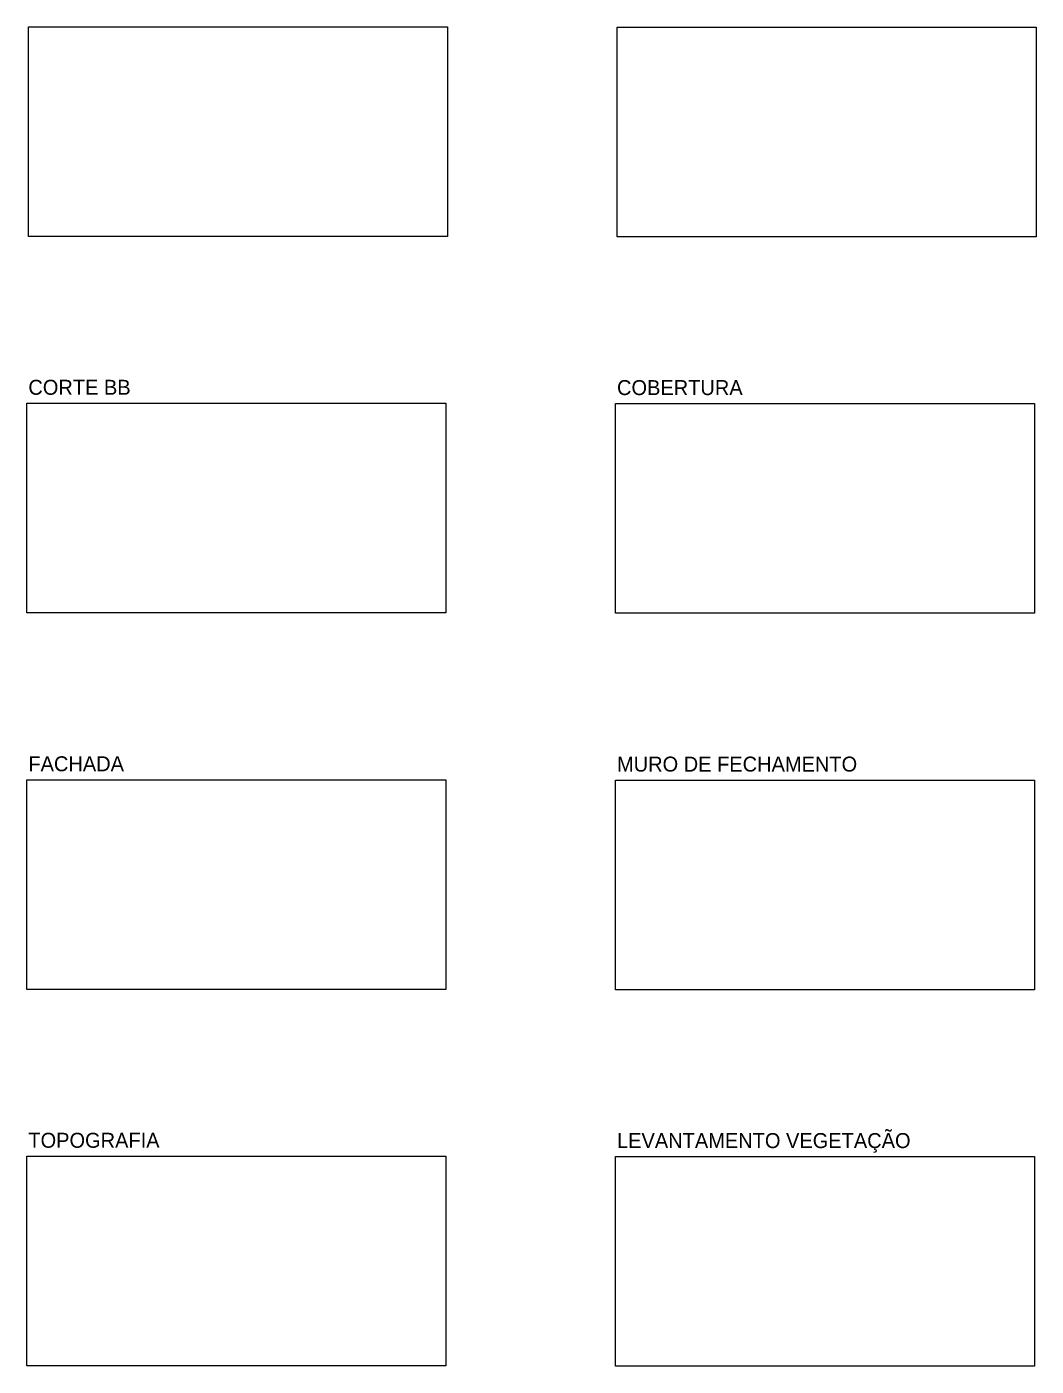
# Model space of a CAD drawing. Header units: centimetres. Extents: x 30244 to 739299, y -139216 to 99734.
# Drawn here: x 610608 to 705042, y -139216 to -13862 of the extents above; entities that cross this region are included whole.
import ezdxf

# ---------------------------------------------------------------- set-up
doc = ezdxf.new("R2010")
doc.units = ezdxf.units.CM
doc.header["$LTSCALE"] = 4
doc.layers.add('0.1', color=1, linetype='Continuous')
doc.layers.add('NOVO', color=170, linetype='Continuous')
doc.layers.add('C-TEXTO-03', color=2, linetype='Continuous', lineweight=20)
doc.styles.add('Símbolos', font='ERASLGHT.TTF')

msp = doc.modelspace()

# ---------------------------------------------------------------- linework, layer by layer
at = {"layer": '0.1'}
msp.add_lwpolyline([(665680.095, -84361.822), (704895.469, -84361.822), (704895.469, -103980.851), (665680.095, -103980.851)], close=True, dxfattribs=at)
at = {"layer": 'NOVO'}
for points in [[(610755.092, -13862.474), (649970.466, -13862.474), (649970.466, -33481.502), (610755.092, -33481.502)], [(665826.86, -13890.964), (705042.234, -13890.964), (705042.234, -33509.992), (665826.86, -33509.992)], [(610608.327, -49097.903), (649823.701, -49097.903), (649823.701, -68716.932), (610608.327, -68716.932)], [(665680.095, -49126.393), (704895.469, -49126.393), (704895.469, -68745.421), (665680.095, -68745.421)], [(610608.327, -84333.332), (649823.701, -84333.332), (649823.701, -103952.361), (610608.327, -103952.361)], [(610608.327, -119568.762), (649823.701, -119568.762), (649823.701, -139187.79), (610608.327, -139187.79)], [(665680.095, -119597.252), (704895.469, -119597.252), (704895.469, -139216.28), (665680.095, -139216.28)]]:
    msp.add_lwpolyline(points, close=True, dxfattribs=at)

# ---------------------------------------------------------------- texts
at = {"layer": '0.1', "insert": (665826.86, -82165.127), "char_height": 1400, "width": 24161.92517, "attachment_point": 1, "style": 'Símbolos'}
msp.add_mtext('MURO DE FECHAMENTO', dxfattribs=at)
at = {"layer": 'C-TEXTO-03', "char_height": 1400, "attachment_point": 1, "style": 'Símbolos'}
for s, insert, width in [('CORTE BB', (610755.092, -46901.208), 24161.92517), ('COBERTURA', (665826.86, -46929.698), 24161.92517), ('FACHADA', (610755.092, -82136.637), 24161.92517), ('TOPOGRAFIA', (610755.092, -117372.067), 24161.92517), ('LEVANTAMENTO VEGETAÇÃO', (665826.86, -117400.557), 36068.0803)]:
    msp.add_mtext(s, dxfattribs=dict(at, insert=insert, width=width))

doc.saveas('drawing.dxf')
